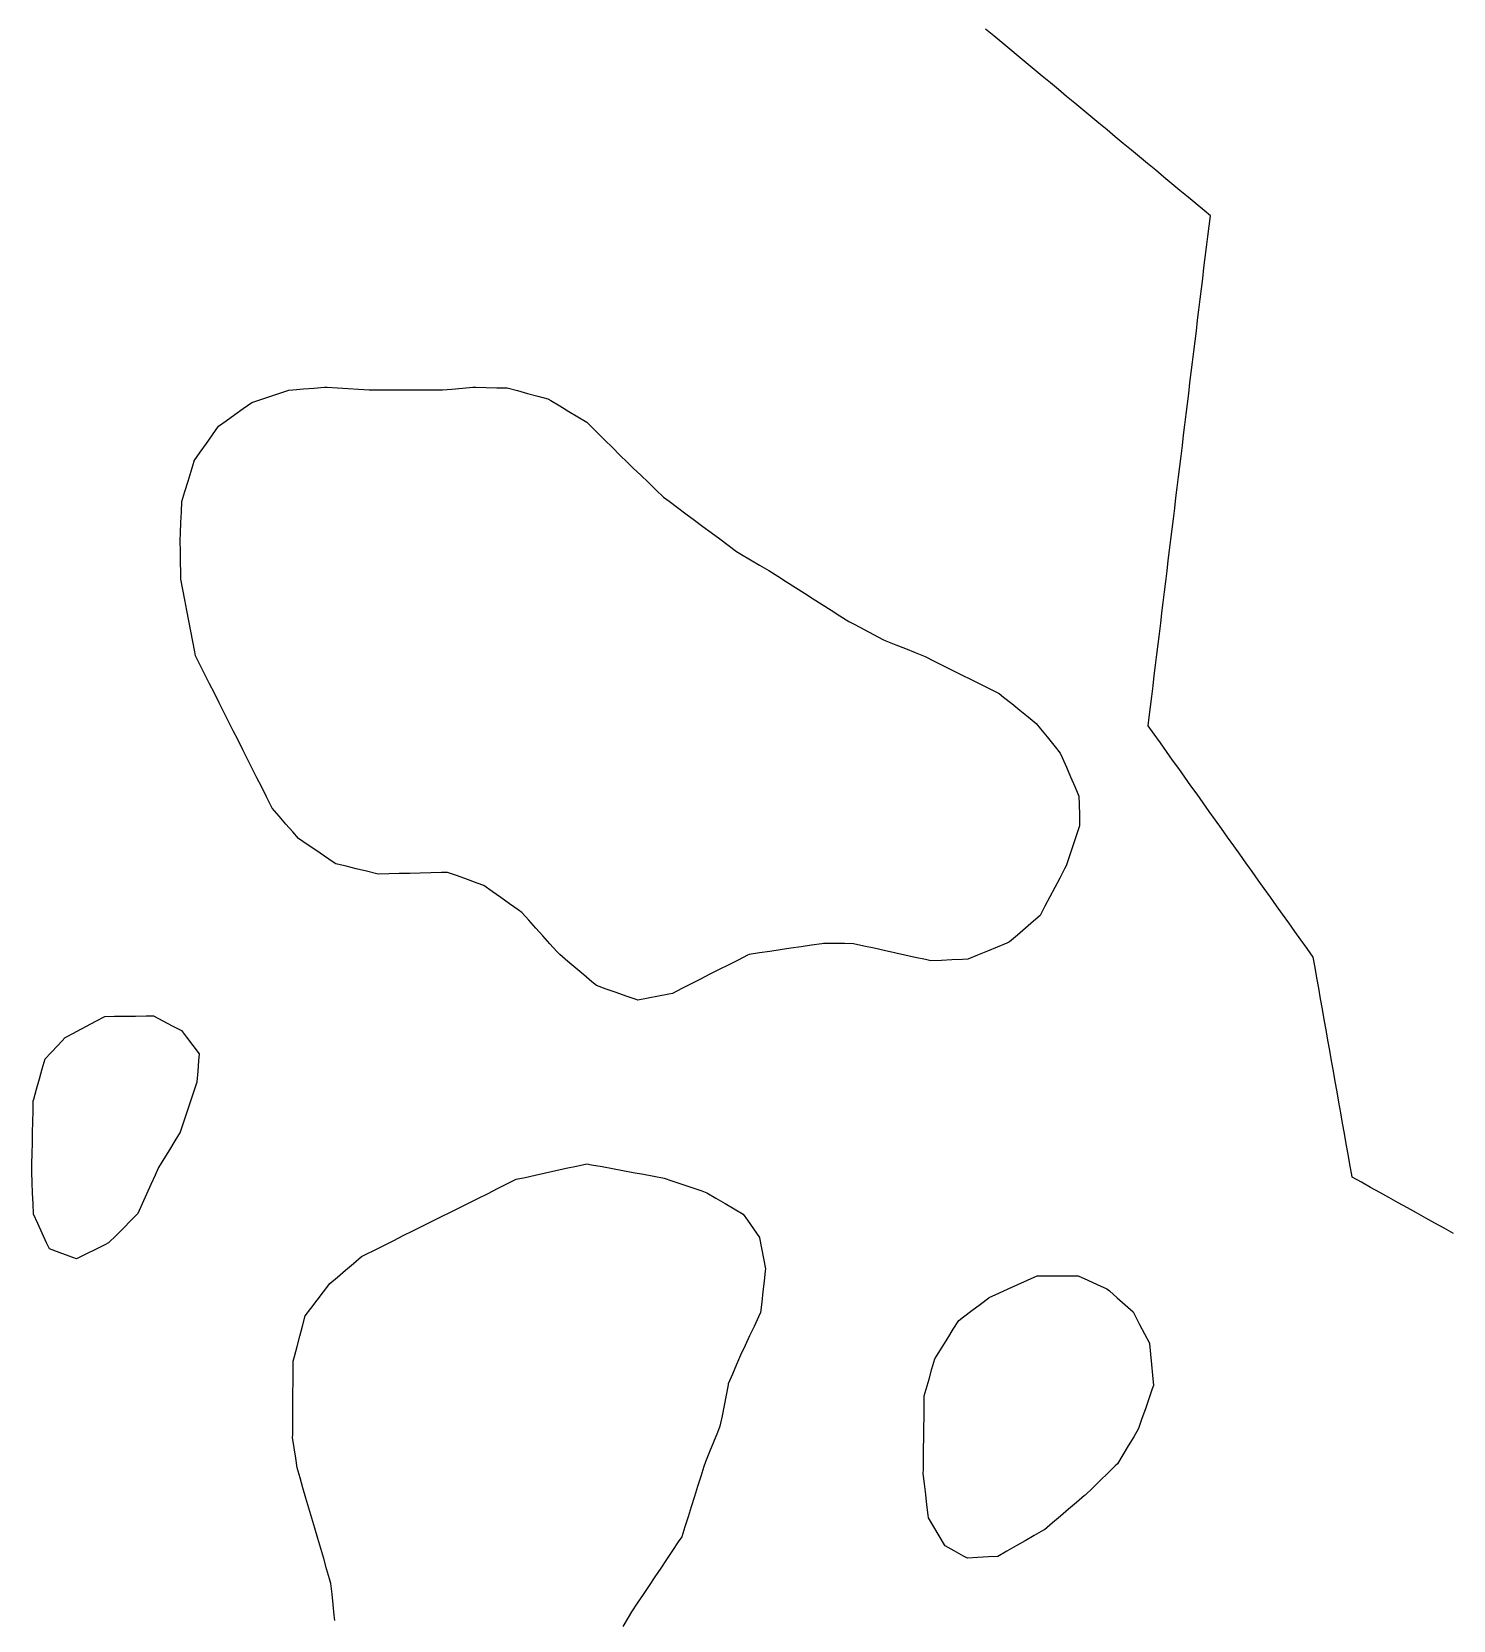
# Model space of a CAD drawing. Header units: millimetres. Extents: x 230 to 3347, y 514 to 5196.
# Drawn here: x 2758.1 to 2893.1, y 2592.1 to 2743 of the extents above; entities that cross this region are included whole.
import ezdxf

# ---------------------------------------------------------------- set-up
doc = ezdxf.new("R2010")
doc.units = ezdxf.units.MM
for name, color, linetype in [('ALL_HOLES', 1, 'Continuous'), ('ALL_ISLANDS', 7, 'Continuous'), ('OUTLINE_ISLAND_01', 7, 'Continuous'), ('OUTLINE_ISLAND_01_HOLE_135', 1, 'Continuous'), ('OUTLINE_ISLAND_01_HOLE_137', 1, 'Continuous'), ('OUTLINE_ISLAND_01_HOLE_138', 1, 'Continuous'), ('OUTLINE_ISLAND_01_HOLE_142', 1, 'Continuous')]:
    doc.layers.add(name, color=color, linetype=linetype)

msp = doc.modelspace()

# ---------------------------------------------------------------- linework, layer by layer
at = {"layer": 'ALL_HOLES'}
for points in [[(2773.4946, 2702.276), (2774.0681, 2703.0952), (2774.6415, 2703.9144), (2775.215, 2704.7337), (2775.7885, 2705.5529), (2776.521, 2706.0746), (2777.3355, 2706.6547), (2778.15, 2707.2349), (2778.9645, 2707.815), (2779.6334, 2708.0346), (2780.5835, 2708.3466), (2781.5336, 2708.6585), (2782.4837, 2708.9705), (2782.8663, 2709.004), (2783.8625, 2709.0913), (2784.8587, 2709.1785), (2785.8549, 2709.2658), (2786.1103, 2709.2496), (2787.1083, 2709.1862), (2788.1063, 2709.1228), (2789.1043, 2709.0595), (2790.1023, 2708.9961), (2791.0809, 2708.9959), (2792.0809, 2708.9957), (2793.0809, 2708.9955), (2794.0809, 2708.9953), (2795.0809, 2708.9952), (2796.0809, 2708.995), (2797.0809, 2708.9948), (2797.9799, 2709.0781), (2798.9756, 2709.1704), (2799.9714, 2709.2627), (2800.2339, 2709.2565), (2801.2337, 2709.233), (2802.2334, 2709.2096), (2803.2331, 2709.1861), (2803.2331, 2709.1861), (2804.1998, 2708.93), (2805.1664, 2708.6739), (2806.1331, 2708.4178), (2807.0997, 2708.1617), (2807.3711, 2707.998), (2808.2274, 2707.4814), (2809.0837, 2706.9649), (2809.9399, 2706.4483), (2810.7962, 2705.9318), (2811.0985, 2705.6315), (2811.808, 2704.9267), (2812.5175, 2704.222), (2813.2269, 2703.5172), (2813.9364, 2702.8125), (2814.6459, 2702.1078), (2815.1971, 2701.5817), (2815.9206, 2700.8914), (2816.6441, 2700.2011), (2817.3676, 2699.5107), (2818.091, 2698.8204), (2818.6144, 2698.4302), (2819.4161, 2697.8325), (2820.2178, 2697.2348), (2821.0195, 2696.6371), (2821.8212, 2696.0394), (2822.6229, 2695.4417), (2823.4246, 2694.844), (2824.2264, 2694.2463), (2825.0281, 2693.6486), (2825.4937, 2693.3748), (2826.3558, 2692.868), (2827.2179, 2692.3612), (2828.0799, 2691.8544), (2828.0973, 2691.8433), (2828.9407, 2691.3061), (2829.7841, 2690.7688), (2830.6275, 2690.2316), (2831.471, 2689.6943), (2832.3144, 2689.157), (2833.1578, 2688.6198), (2834.0012, 2688.0825), (2834.8446, 2687.5452), (2835.688, 2687.008), (2836.2665, 2686.7), (2837.1492, 2686.2301), (2838.0319, 2685.7602), (2838.9146, 2685.2902), (2839.2206, 2685.167), (2840.1482, 2684.7935), (2841.0758, 2684.4199), (2842.0034, 2684.0464), (2842.931, 2683.6728), (2843.7271, 2683.2759), (2844.622, 2682.8296), (2845.5169, 2682.3833), (2846.4118, 2681.9371), (2847.3067, 2681.4908), (2848.2016, 2681.0446), (2849.0965, 2680.5983), (2849.9914, 2680.152), (2850.3927, 2679.827), (2851.1698, 2679.1976), (2851.9469, 2678.5683), (2852.724, 2677.9389), (2853.5011, 2677.3095), (2853.9016, 2676.8149), (2854.531, 2676.0378), (2855.1604, 2675.2607), (2855.7897, 2674.4836), (2855.9691, 2674.0692), (2856.3664, 2673.1515), (2856.7637, 2672.2339), (2857.161, 2671.3162), (2857.5583, 2670.3985), (2857.5767, 2669.6214), (2857.6004, 2668.6217), (2857.6241, 2667.622), (2857.6102, 2667.5799), (2857.2949, 2666.6309), (2856.9796, 2665.6819), (2856.6644, 2664.7329), (2856.3491, 2663.7839), (2856.1989, 2663.5004), (2855.7309, 2662.6167), (2855.2628, 2661.733), (2854.7948, 2660.8493), (2854.3267, 2659.9656), (2853.8587, 2659.0819), (2853.2261, 2658.5299), (2852.4727, 2657.8724), (2851.7193, 2657.2148), (2850.9658, 2656.5573), (2850.706, 2656.4501), (2849.7815, 2656.0689), (2848.857, 2655.6877), (2847.9325, 2655.3065), (2847.008, 2654.9253), (2846.4921, 2654.9013), (2845.4932, 2654.855), (2844.4943, 2654.8087), (2843.4954, 2654.7623), (2842.9704, 2654.8781), (2841.9939, 2655.0936), (2841.0174, 2655.309), (2840.0408, 2655.5244), (2839.0643, 2655.7399), (2838.0878, 2655.9553), (2837.1113, 2656.1707), (2836.1348, 2656.3862), (2835.2946, 2656.394), (2834.2947, 2656.4034), (2833.2947, 2656.4127), (2833.1397, 2656.3898), (2832.1504, 2656.2435), (2831.1612, 2656.0972), (2830.172, 2655.9509), (2829.1827, 2655.8046), (2828.1935, 2655.6583), (2827.2042, 2655.512), (2826.215, 2655.3658), (2826.0608, 2655.2877), (2825.1685, 2654.8362), (2824.2763, 2654.3846), (2823.384, 2653.9331), (2822.4918, 2653.4815), (2821.5996, 2653.03), (2820.7073, 2652.5784), (2819.8151, 2652.1269), (2818.9228, 2651.6753), (2818.5799, 2651.6087), (2817.5982, 2651.4181), (2816.6165, 2651.2275), (2815.6349, 2651.0369), (2815.4795, 2651.0913), (2814.5356, 2651.4214), (2813.5916, 2651.7515), (2812.6477, 2652.0817), (2811.7038, 2652.4118), (2811.277, 2652.7729), (2810.5136, 2653.4188), (2809.7502, 2654.0647), (2808.9868, 2654.7106), (2808.2234, 2655.3566), (2807.9601, 2655.6484), (2807.2902, 2656.3909), (2806.6204, 2657.1334), (2805.9505, 2657.8759), (2805.2807, 2658.6184), (2804.6108, 2659.3609), (2804.2555, 2659.613), (2803.44, 2660.1916), (2802.6244, 2660.7703), (2801.8088, 2661.3489), (2800.9932, 2661.9276), (2800.3845, 2662.1477), (2799.4441, 2662.4877), (2798.5037, 2662.8278), (2797.5633, 2663.1679), (2796.9732, 2663.1523), (2795.9735, 2663.1259), (2794.9739, 2663.0995), (2793.9742, 2663.0731), (2792.9746, 2663.0468), (2791.9749, 2663.0204), (2790.9753, 2662.994), (2790.8315, 2663.0291), (2789.8601, 2663.2667), (2788.8887, 2663.5042), (2787.9173, 2663.7418), (2786.946, 2663.9793), (2786.7029, 2664.1444), (2785.8756, 2664.7063), (2785.0484, 2665.2682), (2784.2212, 2665.83), (2783.394, 2666.3919), (2782.8626, 2667.0032), (2782.2066, 2667.7579), (2781.5506, 2668.5127), (2780.8946, 2669.2674), (2780.7969, 2669.4616), (2780.3473, 2670.3548), (2779.8977, 2671.248), (2779.4481, 2672.1413), (2778.9985, 2673.0345), (2778.5489, 2673.9278), (2778.0994, 2674.821), (2777.6498, 2675.7142), (2777.2002, 2676.6075), (2776.7506, 2677.5007), (2776.301, 2678.3939), (2775.8514, 2679.2872), (2775.4018, 2680.1804), (2774.9523, 2681.0737), (2774.5027, 2681.9669), (2774.0531, 2682.8601), (2773.6035, 2683.7534), (2773.5314, 2684.1309), (2773.3438, 2685.1131), (2773.1561, 2686.0954), (2772.9685, 2687.0776), (2772.7809, 2688.0599), (2772.5933, 2689.0421), (2772.4056, 2690.0243), (2772.218, 2691.0066), (2772.2069, 2691.6487), (2772.1896, 2692.6485), (2772.1723, 2693.6484), (2772.155, 2694.6482), (2772.1881, 2695.4105), (2772.2316, 2696.4095), (2772.275, 2697.4086), (2772.3185, 2698.4076), (2772.6079, 2699.3595), (2772.8988, 2700.3162), (2773.1896, 2701.273), (2773.4805, 2702.2297)], [(2769.6313, 2649.534), (2770.5151, 2649.0661), (2771.3989, 2648.5982), (2772.2827, 2648.1303), (2772.7502, 2647.5198), (2773.3583, 2646.7259), (2773.9663, 2645.932), (2773.9102, 2645.2637), (2773.8266, 2644.2672), (2773.7429, 2643.2707), (2773.7313, 2643.2356), (2773.4179, 2642.286), (2773.1044, 2641.3364), (2772.7909, 2640.3868), (2772.4775, 2639.4372), (2772.164, 2638.4876), (2771.6615, 2637.6717), (2771.1372, 2636.8202), (2770.6128, 2635.9687), (2770.0884, 2635.1172), (2769.774, 2634.4153), (2769.3652, 2633.5026), (2768.9564, 2632.59), (2768.5477, 2631.6774), (2768.1389, 2630.7647), (2767.4679, 2630.0886), (2766.7634, 2629.3789), (2766.059, 2628.6691), (2765.3545, 2627.9594), (2764.9998, 2627.7859), (2764.1015, 2627.3465), (2763.2031, 2626.9072), (2762.3048, 2626.4679), (2761.6078, 2626.7214), (2760.6681, 2627.0633), (2759.7283, 2627.4051), (2759.4639, 2627.9825), (2759.0475, 2628.8917), (2758.6311, 2629.8009), (2758.2147, 2630.7101), (2758.1741, 2631.6968), (2758.133, 2632.6959), (2758.0918, 2633.6951), (2758.0507, 2634.6942), (2758.0668, 2635.4675), (2758.0877, 2636.4672), (2758.1085, 2637.467), (2758.1294, 2638.4668), (2758.1502, 2639.4666), (2758.1711, 2640.4664), (2758.1919, 2641.4662), (2758.2342, 2641.6152), (2758.5073, 2642.5771), (2758.7804, 2643.5391), (2759.0534, 2644.5011), (2759.3265, 2645.4631), (2759.8644, 2646.0342), (2760.55, 2646.7621), (2761.2356, 2647.4901), (2761.4734, 2647.616), (2762.3572, 2648.0839), (2763.241, 2648.5518), (2764.1248, 2649.0197), (2765.0085, 2649.4876), (2765.9094, 2649.4967), (2766.9093, 2649.5067), (2767.9093, 2649.5167), (2768.9092, 2649.5268)], [(2857.4789, 2624.8425), (2858.3908, 2624.4321), (2859.3027, 2624.0217), (2860.2146, 2623.6113), (2860.4516, 2623.4016), (2861.2006, 2622.739), (2861.9495, 2622.0764), (2862.6985, 2621.4138), (2862.8592, 2621.1094), (2863.3261, 2620.2251), (2863.793, 2619.3408), (2864.2599, 2618.4565), (2864.2649, 2618.4027), (2864.3585, 2617.4071), (2864.4521, 2616.4115), (2864.5456, 2615.4159), (2864.6392, 2614.4203), (2864.5302, 2614.105), (2864.2033, 2613.16), (2863.8765, 2612.2149), (2863.5496, 2611.2698), (2863.2227, 2610.3247), (2862.7589, 2609.5548), (2862.2429, 2608.6982), (2861.7269, 2607.8416), (2861.2109, 2606.985), (2861.0124, 2606.7913), (2860.2968, 2606.0928), (2859.5812, 2605.3943), (2858.8655, 2604.6959), (2858.1499, 2603.9974), (2858.1022, 2603.957), (2857.3396, 2603.3101), (2856.577, 2602.6632), (2855.8144, 2602.0164), (2855.0518, 2601.3695), (2854.2892, 2600.7226), (2854.1881, 2600.665), (2853.3194, 2600.1696), (2852.4507, 2599.6743), (2851.582, 2599.179), (2850.7133, 2598.6837), (2849.8446, 2598.1883), (2848.9527, 2598.1313), (2847.9547, 2598.0674), (2846.9568, 2598.0036), (2846.5779, 2598.2172), (2845.7068, 2598.7083), (2844.8357, 2599.1994), (2844.7906, 2599.2751), (2844.2783, 2600.134), (2843.7661, 2600.9928), (2843.2539, 2601.8517), (2843.2263, 2602.0921), (2843.1123, 2603.0856), (2842.9984, 2604.079), (2842.8844, 2605.0725), (2842.7704, 2606.066), (2842.7749, 2606.4258), (2842.7872, 2607.4258), (2842.7996, 2608.4257), (2842.812, 2609.4256), (2842.8244, 2610.4255), (2842.8367, 2611.4255), (2842.8491, 2612.4254), (2842.8615, 2613.4253), (2843.0425, 2614.0689), (2843.3133, 2615.0315), (2843.5841, 2615.9942), (2843.8549, 2616.9568), (2844.0209, 2617.22), (2844.5545, 2618.0657), (2845.0881, 2618.9114), (2845.6217, 2619.7572), (2846.1553, 2620.6029), (2846.5975, 2620.9383), (2847.3943, 2621.5425), (2848.1911, 2622.1468), (2848.9879, 2622.751), (2849.025, 2622.7678), (2849.9363, 2623.1797), (2850.8475, 2623.5915), (2851.7588, 2624.0034), (2852.67, 2624.4152), (2853.5813, 2624.8271), (2854.5438, 2624.8309), (2855.5438, 2624.8349), (2856.5438, 2624.8388)]]:
    msp.add_lwpolyline(points, close=True, dxfattribs=at)
msp.add_lwpolyline([(2786.8566, 2592.1077), (2786.8025, 2592.6142), (2786.6964, 2593.6085), (2786.5902, 2594.6029), (2786.484, 2595.5972), (2786.3509, 2596.0524), (2786.0702, 2597.0122), (2785.7896, 2597.9721), (2785.5089, 2598.9319), (2785.2282, 2599.8917), (2784.9476, 2600.8515), (2784.6669, 2601.8113), (2784.3862, 2602.7711), (2784.1055, 2603.7309), (2783.8249, 2604.6907), (2783.5442, 2605.6505), (2783.2635, 2606.6103), (2783.1323, 2607.5052), (2782.9872, 2608.4946), (2782.8421, 2609.484), (2782.844, 2609.7309), (2782.8515, 2610.7309), (2782.859, 2611.7308), (2782.8665, 2612.7308), (2782.874, 2613.7308), (2782.8815, 2614.7307), (2782.889, 2615.7307), (2782.8965, 2616.7307), (2783.0119, 2617.1623), (2783.27, 2618.1284), (2783.5281, 2619.0945), (2783.7862, 2620.0606), (2784.0444, 2621.0267), (2784.5733, 2621.7242), (2785.1775, 2622.521), (2785.7817, 2623.3179), (2786.3859, 2624.1147), (2787.0924, 2624.7194), (2787.8521, 2625.3696), (2788.6119, 2626.0198), (2789.3716, 2626.67), (2789.7765, 2626.872), (2790.6714, 2627.3182), (2791.5663, 2627.7645), (2792.4612, 2628.2107), (2793.3561, 2628.657), (2794.251, 2629.1032), (2795.1459, 2629.5495), (2796.0408, 2629.9958), (2796.9357, 2630.442), (2797.8307, 2630.8883), (2798.7256, 2631.3345), (2799.6205, 2631.7808), (2800.5154, 2632.2271), (2801.4103, 2632.6733), (2802.3052, 2633.1196), (2803.2001, 2633.5658), (2804.095, 2634.0121), (2804.9213, 2634.1937), (2805.898, 2634.4083), (2806.8747, 2634.6229), (2807.8514, 2634.8376), (2808.8281, 2635.0522), (2809.8048, 2635.2668), (2810.7814, 2635.4814), (2811.2552, 2635.3937), (2812.2385, 2635.2115), (2813.2218, 2635.0294), (2814.205, 2634.8472), (2815.1883, 2634.6651), (2816.1716, 2634.4829), (2817.1548, 2634.3008), (2818.1381, 2634.1186), (2818.8884, 2633.8638), (2819.8353, 2633.5422), (2820.7821, 2633.2206), (2821.729, 2632.899), (2822.2055, 2632.7371), (2823.0664, 2632.2284), (2823.9274, 2631.7197), (2824.7883, 2631.211), (2825.6493, 2630.7023), (2826.0546, 2630.1221), (2826.6274, 2629.3024), (2827.2002, 2628.4827), (2827.2081, 2628.4406), (2827.3929, 2627.4579), (2827.5777, 2626.4751), (2827.7625, 2625.4923), (2827.744, 2625.3253), (2827.6341, 2624.3314), (2827.5241, 2623.3375), (2827.4141, 2622.3435), (2827.3041, 2621.3496), (2827.1095, 2620.9347), (2826.6848, 2620.0294), (2826.26, 2619.124), (2825.8353, 2618.2187), (2825.4106, 2617.3134), (2825.0292, 2616.4243), (2824.6351, 2615.5052), (2824.2409, 2614.5862), (2824.2221, 2614.4906), (2824.0285, 2613.5095), (2823.835, 2612.5284), (2823.6414, 2611.5473), (2823.4478, 2610.5662), (2823.1996, 2609.9585), (2822.8215, 2609.0328), (2822.4434, 2608.107), (2822.0653, 2607.1813), (2821.92, 2606.7214), (2821.6189, 2605.7678), (2821.3177, 2604.8142), (2821.0166, 2603.8606), (2820.7155, 2602.9071), (2820.4143, 2601.9535), (2820.1132, 2600.9999), (2819.812, 2600.0463), (2819.4882, 2599.5633), (2818.9314, 2598.7327), (2818.3745, 2597.9021), (2817.8176, 2597.0715), (2817.2608, 2596.2409), (2816.7039, 2595.4103), (2816.1471, 2594.5797), (2815.5902, 2593.7491), (2815.0333, 2592.9185), (2814.7286, 2592.393), (2814.227, 2591.5279)], dxfattribs=at)
at = {"layer": 'ALL_ISLANDS'}
msp.add_lwpolyline([(2893.1404, 2628.8733), (2892.2659, 2629.3583), (2891.3914, 2629.8433), (2890.5168, 2630.3283), (2889.6423, 2630.8133), (2888.7678, 2631.2983), (2887.8933, 2631.7833), (2887.0188, 2632.2683), (2886.1443, 2632.7533), (2885.2697, 2633.2383), (2884.3952, 2633.7233), (2883.5207, 2634.2083), (2883.4817, 2634.4289), (2883.3075, 2635.4136), (2883.1333, 2636.3983), (2882.9591, 2637.383), (2882.7849, 2638.3677), (2882.6107, 2639.3524), (2882.4365, 2640.3371), (2882.2623, 2641.3219), (2882.0881, 2642.3066), (2881.9138, 2643.2913), (2881.7396, 2644.276), (2881.5654, 2645.2607), (2881.3912, 2646.2454), (2881.217, 2647.2301), (2881.0428, 2648.2148), (2880.8686, 2649.1995), (2880.6944, 2650.1842), (2880.5202, 2651.1689), (2880.346, 2652.1537), (2880.1718, 2653.1384), (2879.9976, 2654.1231), (2879.8234, 2655.1078), (2879.8187, 2655.1143), (2879.238, 2655.9284), (2878.6573, 2656.7425), (2878.0765, 2657.5566), (2877.4958, 2658.3707), (2876.9151, 2659.1848), (2876.3344, 2659.9989), (2875.7536, 2660.813), (2875.1729, 2661.6271), (2874.5922, 2662.4412), (2874.0115, 2663.2553), (2873.4307, 2664.0694), (2872.85, 2664.8835), (2872.2693, 2665.6976), (2871.6885, 2666.5117), (2871.1078, 2667.3258), (2870.5271, 2668.1399), (2869.9464, 2668.954), (2869.3656, 2669.7681), (2868.7849, 2670.5822), (2868.2042, 2671.3963), (2867.6235, 2672.2104), (2867.0427, 2673.0245), (2866.462, 2673.8386), (2865.8813, 2674.6527), (2865.3005, 2675.4668), (2864.7198, 2676.2809), (2864.1391, 2677.095), (2864.2373, 2677.9004), (2864.3583, 2678.893), (2864.4793, 2679.8857), (2864.6004, 2680.8783), (2864.7214, 2681.871), (2864.8424, 2682.8636), (2864.9634, 2683.8562), (2865.0845, 2684.8489), (2865.2055, 2685.8415), (2865.3265, 2686.8342), (2865.4475, 2687.8268), (2865.5686, 2688.8195), (2865.6896, 2689.8121), (2865.8106, 2690.8048), (2865.9316, 2691.7974), (2866.0527, 2692.7901), (2866.1737, 2693.7827), (2866.2947, 2694.7754), (2866.4158, 2695.768), (2866.5368, 2696.7607), (2866.6578, 2697.7533), (2866.7788, 2698.746), (2866.8999, 2699.7386), (2867.0209, 2700.7313), (2867.1419, 2701.7239), (2867.2629, 2702.7166), (2867.384, 2703.7092), (2867.505, 2704.7019), (2867.626, 2705.6945), (2867.747, 2706.6872), (2867.8681, 2707.6798), (2867.9891, 2708.6725), (2868.1101, 2709.6651), (2868.2311, 2710.6578), (2868.3522, 2711.6504), (2868.4732, 2712.6431), (2868.5942, 2713.6357), (2868.7152, 2714.6284), (2868.8363, 2715.621), (2868.9573, 2716.6137), (2869.0783, 2717.6063), (2869.1994, 2718.599), (2869.3204, 2719.5916), (2869.4414, 2720.5843), (2869.5624, 2721.5769), (2869.6835, 2722.5696), (2869.8045, 2723.5622), (2869.9255, 2724.5549), (2870.0465, 2725.5475), (2869.4664, 2726.0292), (2868.697, 2726.668), (2867.9276, 2727.3068), (2867.1582, 2727.9456), (2866.3888, 2728.5844), (2865.6195, 2729.2232), (2864.8501, 2729.862), (2864.0807, 2730.5008), (2863.3113, 2731.1396), (2862.542, 2731.7784), (2861.7726, 2732.4172), (2861.0032, 2733.056), (2860.2338, 2733.6948), (2859.4644, 2734.3335), (2858.6951, 2734.9723), (2857.9257, 2735.6111), (2857.1563, 2736.2499), (2856.3869, 2736.8887), (2855.6175, 2737.5275), (2854.8482, 2738.1663), (2854.0788, 2738.8051), (2853.3094, 2739.4439), (2852.54, 2740.0827), (2851.7707, 2740.7215), (2851.0013, 2741.3603), (2850.2319, 2741.9991), (2849.4625, 2742.6379), (2848.6931, 2743.2767)], dxfattribs=at)
at = {"layer": 'OUTLINE_ISLAND_01'}
msp.add_lwpolyline([(2893.1404, 2628.8733), (2892.2659, 2629.3583), (2891.3914, 2629.8433), (2890.5168, 2630.3283), (2889.6423, 2630.8133), (2888.7678, 2631.2983), (2887.8933, 2631.7833), (2887.0188, 2632.2683), (2886.1443, 2632.7533), (2885.2697, 2633.2383), (2884.3952, 2633.7233), (2883.5207, 2634.2083), (2883.4817, 2634.4289), (2883.3075, 2635.4136), (2883.1333, 2636.3983), (2882.9591, 2637.383), (2882.7849, 2638.3677), (2882.6107, 2639.3524), (2882.4365, 2640.3371), (2882.2623, 2641.3219), (2882.0881, 2642.3066), (2881.9138, 2643.2913), (2881.7396, 2644.276), (2881.5654, 2645.2607), (2881.3912, 2646.2454), (2881.217, 2647.2301), (2881.0428, 2648.2148), (2880.8686, 2649.1995), (2880.6944, 2650.1842), (2880.5202, 2651.1689), (2880.346, 2652.1537), (2880.1718, 2653.1384), (2879.9976, 2654.1231), (2879.8234, 2655.1078), (2879.8187, 2655.1143), (2879.238, 2655.9284), (2878.6573, 2656.7425), (2878.0765, 2657.5566), (2877.4958, 2658.3707), (2876.9151, 2659.1848), (2876.3344, 2659.9989), (2875.7536, 2660.813), (2875.1729, 2661.6271), (2874.5922, 2662.4412), (2874.0115, 2663.2553), (2873.4307, 2664.0694), (2872.85, 2664.8835), (2872.2693, 2665.6976), (2871.6885, 2666.5117), (2871.1078, 2667.3258), (2870.5271, 2668.1399), (2869.9464, 2668.954), (2869.3656, 2669.7681), (2868.7849, 2670.5822), (2868.2042, 2671.3963), (2867.6235, 2672.2104), (2867.0427, 2673.0245), (2866.462, 2673.8386), (2865.8813, 2674.6527), (2865.3005, 2675.4668), (2864.7198, 2676.2809), (2864.1391, 2677.095), (2864.2373, 2677.9004), (2864.3583, 2678.893), (2864.4793, 2679.8857), (2864.6004, 2680.8783), (2864.7214, 2681.871), (2864.8424, 2682.8636), (2864.9634, 2683.8562), (2865.0845, 2684.8489), (2865.2055, 2685.8415), (2865.3265, 2686.8342), (2865.4475, 2687.8268), (2865.5686, 2688.8195), (2865.6896, 2689.8121), (2865.8106, 2690.8048), (2865.9316, 2691.7974), (2866.0527, 2692.7901), (2866.1737, 2693.7827), (2866.2947, 2694.7754), (2866.4158, 2695.768), (2866.5368, 2696.7607), (2866.6578, 2697.7533), (2866.7788, 2698.746), (2866.8999, 2699.7386), (2867.0209, 2700.7313), (2867.1419, 2701.7239), (2867.2629, 2702.7166), (2867.384, 2703.7092), (2867.505, 2704.7019), (2867.626, 2705.6945), (2867.747, 2706.6872), (2867.8681, 2707.6798), (2867.9891, 2708.6725), (2868.1101, 2709.6651), (2868.2311, 2710.6578), (2868.3522, 2711.6504), (2868.4732, 2712.6431), (2868.5942, 2713.6357), (2868.7152, 2714.6284), (2868.8363, 2715.621), (2868.9573, 2716.6137), (2869.0783, 2717.6063), (2869.1994, 2718.599), (2869.3204, 2719.5916), (2869.4414, 2720.5843), (2869.5624, 2721.5769), (2869.6835, 2722.5696), (2869.8045, 2723.5622), (2869.9255, 2724.5549), (2870.0465, 2725.5475), (2869.4664, 2726.0292), (2868.697, 2726.668), (2867.9276, 2727.3068), (2867.1582, 2727.9456), (2866.3888, 2728.5844), (2865.6195, 2729.2232), (2864.8501, 2729.862), (2864.0807, 2730.5008), (2863.3113, 2731.1396), (2862.542, 2731.7784), (2861.7726, 2732.4172), (2861.0032, 2733.056), (2860.2338, 2733.6948), (2859.4644, 2734.3335), (2858.6951, 2734.9723), (2857.9257, 2735.6111), (2857.1563, 2736.2499), (2856.3869, 2736.8887), (2855.6175, 2737.5275), (2854.8482, 2738.1663), (2854.0788, 2738.8051), (2853.3094, 2739.4439), (2852.54, 2740.0827), (2851.7707, 2740.7215), (2851.0013, 2741.3603), (2850.2319, 2741.9991), (2849.4625, 2742.6379), (2848.6931, 2743.2767)], dxfattribs=at)
at = {"layer": 'OUTLINE_ISLAND_01_HOLE_135'}
msp.add_lwpolyline([(2857.4789, 2624.8425), (2858.3908, 2624.4321), (2859.3027, 2624.0217), (2860.2146, 2623.6113), (2860.4516, 2623.4016), (2861.2006, 2622.739), (2861.9495, 2622.0764), (2862.6985, 2621.4138), (2862.8592, 2621.1094), (2863.3261, 2620.2251), (2863.793, 2619.3408), (2864.2599, 2618.4565), (2864.2649, 2618.4027), (2864.3585, 2617.4071), (2864.4521, 2616.4115), (2864.5456, 2615.4159), (2864.6392, 2614.4203), (2864.5302, 2614.105), (2864.2033, 2613.16), (2863.8765, 2612.2149), (2863.5496, 2611.2698), (2863.2227, 2610.3247), (2862.7589, 2609.5548), (2862.2429, 2608.6982), (2861.7269, 2607.8416), (2861.2109, 2606.985), (2861.0124, 2606.7913), (2860.2968, 2606.0928), (2859.5812, 2605.3943), (2858.8655, 2604.6959), (2858.1499, 2603.9974), (2858.1022, 2603.957), (2857.3396, 2603.3101), (2856.577, 2602.6632), (2855.8144, 2602.0164), (2855.0518, 2601.3695), (2854.2892, 2600.7226), (2854.1881, 2600.665), (2853.3194, 2600.1696), (2852.4507, 2599.6743), (2851.582, 2599.179), (2850.7133, 2598.6837), (2849.8446, 2598.1883), (2848.9527, 2598.1313), (2847.9547, 2598.0674), (2846.9568, 2598.0036), (2846.5779, 2598.2172), (2845.7068, 2598.7083), (2844.8357, 2599.1994), (2844.7906, 2599.2751), (2844.2783, 2600.134), (2843.7661, 2600.9928), (2843.2539, 2601.8517), (2843.2263, 2602.0921), (2843.1123, 2603.0856), (2842.9984, 2604.079), (2842.8844, 2605.0725), (2842.7704, 2606.066), (2842.7749, 2606.4258), (2842.7872, 2607.4258), (2842.7996, 2608.4257), (2842.812, 2609.4256), (2842.8244, 2610.4255), (2842.8367, 2611.4255), (2842.8491, 2612.4254), (2842.8615, 2613.4253), (2843.0425, 2614.0689), (2843.3133, 2615.0315), (2843.5841, 2615.9942), (2843.8549, 2616.9568), (2844.0209, 2617.22), (2844.5545, 2618.0657), (2845.0881, 2618.9114), (2845.6217, 2619.7572), (2846.1553, 2620.6029), (2846.5975, 2620.9383), (2847.3943, 2621.5425), (2848.1911, 2622.1468), (2848.9879, 2622.751), (2849.025, 2622.7678), (2849.9363, 2623.1797), (2850.8475, 2623.5915), (2851.7588, 2624.0034), (2852.67, 2624.4152), (2853.5813, 2624.8271), (2854.5438, 2624.8309), (2855.5438, 2624.8349), (2856.5438, 2624.8388)], close=True, dxfattribs=at)
at = {"layer": 'OUTLINE_ISLAND_01_HOLE_137'}
msp.add_lwpolyline([(2786.8566, 2592.1077), (2786.8025, 2592.6142), (2786.6964, 2593.6085), (2786.5902, 2594.6029), (2786.484, 2595.5972), (2786.3509, 2596.0524), (2786.0702, 2597.0122), (2785.7896, 2597.9721), (2785.5089, 2598.9319), (2785.2282, 2599.8917), (2784.9476, 2600.8515), (2784.6669, 2601.8113), (2784.3862, 2602.7711), (2784.1055, 2603.7309), (2783.8249, 2604.6907), (2783.5442, 2605.6505), (2783.2635, 2606.6103), (2783.1323, 2607.5052), (2782.9872, 2608.4946), (2782.8421, 2609.484), (2782.844, 2609.7309), (2782.8515, 2610.7309), (2782.859, 2611.7308), (2782.8665, 2612.7308), (2782.874, 2613.7308), (2782.8815, 2614.7307), (2782.889, 2615.7307), (2782.8965, 2616.7307), (2783.0119, 2617.1623), (2783.27, 2618.1284), (2783.5281, 2619.0945), (2783.7862, 2620.0606), (2784.0444, 2621.0267), (2784.5733, 2621.7242), (2785.1775, 2622.521), (2785.7817, 2623.3179), (2786.3859, 2624.1147), (2787.0924, 2624.7194), (2787.8521, 2625.3696), (2788.6119, 2626.0198), (2789.3716, 2626.67), (2789.7765, 2626.872), (2790.6714, 2627.3182), (2791.5663, 2627.7645), (2792.4612, 2628.2107), (2793.3561, 2628.657), (2794.251, 2629.1032), (2795.1459, 2629.5495), (2796.0408, 2629.9958), (2796.9357, 2630.442), (2797.8307, 2630.8883), (2798.7256, 2631.3345), (2799.6205, 2631.7808), (2800.5154, 2632.2271), (2801.4103, 2632.6733), (2802.3052, 2633.1196), (2803.2001, 2633.5658), (2804.095, 2634.0121), (2804.9213, 2634.1937), (2805.898, 2634.4083), (2806.8747, 2634.6229), (2807.8514, 2634.8376), (2808.8281, 2635.0522), (2809.8048, 2635.2668), (2810.7814, 2635.4814), (2811.2552, 2635.3937), (2812.2385, 2635.2115), (2813.2218, 2635.0294), (2814.205, 2634.8472), (2815.1883, 2634.6651), (2816.1716, 2634.4829), (2817.1548, 2634.3008), (2818.1381, 2634.1186), (2818.8884, 2633.8638), (2819.8353, 2633.5422), (2820.7821, 2633.2206), (2821.729, 2632.899), (2822.2055, 2632.7371), (2823.0664, 2632.2284), (2823.9274, 2631.7197), (2824.7883, 2631.211), (2825.6493, 2630.7023), (2826.0546, 2630.1221), (2826.6274, 2629.3024), (2827.2002, 2628.4827), (2827.2081, 2628.4406), (2827.3929, 2627.4579), (2827.5777, 2626.4751), (2827.7625, 2625.4923), (2827.744, 2625.3253), (2827.6341, 2624.3314), (2827.5241, 2623.3375), (2827.4141, 2622.3435), (2827.3041, 2621.3496), (2827.1095, 2620.9347), (2826.6848, 2620.0294), (2826.26, 2619.124), (2825.8353, 2618.2187), (2825.4106, 2617.3134), (2825.0292, 2616.4243), (2824.6351, 2615.5052), (2824.2409, 2614.5862), (2824.2221, 2614.4906), (2824.0285, 2613.5095), (2823.835, 2612.5284), (2823.6414, 2611.5473), (2823.4478, 2610.5662), (2823.1996, 2609.9585), (2822.8215, 2609.0328), (2822.4434, 2608.107), (2822.0653, 2607.1813), (2821.92, 2606.7214), (2821.6189, 2605.7678), (2821.3177, 2604.8142), (2821.0166, 2603.8606), (2820.7155, 2602.9071), (2820.4143, 2601.9535), (2820.1132, 2600.9999), (2819.812, 2600.0463), (2819.4882, 2599.5633), (2818.9314, 2598.7327), (2818.3745, 2597.9021), (2817.8176, 2597.0715), (2817.2608, 2596.2409), (2816.7039, 2595.4103), (2816.1471, 2594.5797), (2815.5902, 2593.7491), (2815.0333, 2592.9185), (2814.7286, 2592.393), (2814.227, 2591.5279)], dxfattribs=at)
at = {"layer": 'OUTLINE_ISLAND_01_HOLE_138'}
msp.add_lwpolyline([(2769.6313, 2649.534), (2770.5151, 2649.0661), (2771.3989, 2648.5982), (2772.2827, 2648.1303), (2772.7502, 2647.5198), (2773.3583, 2646.7259), (2773.9663, 2645.932), (2773.9102, 2645.2637), (2773.8266, 2644.2672), (2773.7429, 2643.2707), (2773.7313, 2643.2356), (2773.4179, 2642.286), (2773.1044, 2641.3364), (2772.7909, 2640.3868), (2772.4775, 2639.4372), (2772.164, 2638.4876), (2771.6615, 2637.6717), (2771.1372, 2636.8202), (2770.6128, 2635.9687), (2770.0884, 2635.1172), (2769.774, 2634.4153), (2769.3652, 2633.5026), (2768.9564, 2632.59), (2768.5477, 2631.6774), (2768.1389, 2630.7647), (2767.4679, 2630.0886), (2766.7634, 2629.3789), (2766.059, 2628.6691), (2765.3545, 2627.9594), (2764.9998, 2627.7859), (2764.1015, 2627.3465), (2763.2031, 2626.9072), (2762.3048, 2626.4679), (2761.6078, 2626.7214), (2760.6681, 2627.0633), (2759.7283, 2627.4051), (2759.4639, 2627.9825), (2759.0475, 2628.8917), (2758.6311, 2629.8009), (2758.2147, 2630.7101), (2758.1741, 2631.6968), (2758.133, 2632.6959), (2758.0918, 2633.6951), (2758.0507, 2634.6942), (2758.0668, 2635.4675), (2758.0877, 2636.4672), (2758.1085, 2637.467), (2758.1294, 2638.4668), (2758.1502, 2639.4666), (2758.1711, 2640.4664), (2758.1919, 2641.4662), (2758.2342, 2641.6152), (2758.5073, 2642.5771), (2758.7804, 2643.5391), (2759.0534, 2644.5011), (2759.3265, 2645.4631), (2759.8644, 2646.0342), (2760.55, 2646.7621), (2761.2356, 2647.4901), (2761.4734, 2647.616), (2762.3572, 2648.0839), (2763.241, 2648.5518), (2764.1248, 2649.0197), (2765.0085, 2649.4876), (2765.9094, 2649.4967), (2766.9093, 2649.5067), (2767.9093, 2649.5167), (2768.9092, 2649.5268)], close=True, dxfattribs=at)
at = {"layer": 'OUTLINE_ISLAND_01_HOLE_142'}
msp.add_lwpolyline([(2773.4946, 2702.276), (2774.0681, 2703.0952), (2774.6415, 2703.9144), (2775.215, 2704.7337), (2775.7885, 2705.5529), (2776.521, 2706.0746), (2777.3355, 2706.6547), (2778.15, 2707.2349), (2778.9645, 2707.815), (2779.6334, 2708.0346), (2780.5835, 2708.3466), (2781.5336, 2708.6585), (2782.4837, 2708.9705), (2782.8663, 2709.004), (2783.8625, 2709.0913), (2784.8587, 2709.1785), (2785.8549, 2709.2658), (2786.1103, 2709.2496), (2787.1083, 2709.1862), (2788.1063, 2709.1228), (2789.1043, 2709.0595), (2790.1023, 2708.9961), (2791.0809, 2708.9959), (2792.0809, 2708.9957), (2793.0809, 2708.9955), (2794.0809, 2708.9953), (2795.0809, 2708.9952), (2796.0809, 2708.995), (2797.0809, 2708.9948), (2797.9799, 2709.0781), (2798.9756, 2709.1704), (2799.9714, 2709.2627), (2800.2339, 2709.2565), (2801.2337, 2709.233), (2802.2334, 2709.2096), (2803.2331, 2709.1861), (2803.2331, 2709.1861), (2804.1998, 2708.93), (2805.1664, 2708.6739), (2806.1331, 2708.4178), (2807.0997, 2708.1617), (2807.3711, 2707.998), (2808.2274, 2707.4814), (2809.0837, 2706.9649), (2809.9399, 2706.4483), (2810.7962, 2705.9318), (2811.0985, 2705.6315), (2811.808, 2704.9267), (2812.5175, 2704.222), (2813.2269, 2703.5172), (2813.9364, 2702.8125), (2814.6459, 2702.1078), (2815.1971, 2701.5817), (2815.9206, 2700.8914), (2816.6441, 2700.2011), (2817.3676, 2699.5107), (2818.091, 2698.8204), (2818.6144, 2698.4302), (2819.4161, 2697.8325), (2820.2178, 2697.2348), (2821.0195, 2696.6371), (2821.8212, 2696.0394), (2822.6229, 2695.4417), (2823.4246, 2694.844), (2824.2264, 2694.2463), (2825.0281, 2693.6486), (2825.4937, 2693.3748), (2826.3558, 2692.868), (2827.2179, 2692.3612), (2828.0799, 2691.8544), (2828.0973, 2691.8433), (2828.9407, 2691.3061), (2829.7841, 2690.7688), (2830.6275, 2690.2316), (2831.471, 2689.6943), (2832.3144, 2689.157), (2833.1578, 2688.6198), (2834.0012, 2688.0825), (2834.8446, 2687.5452), (2835.688, 2687.008), (2836.2665, 2686.7), (2837.1492, 2686.2301), (2838.0319, 2685.7602), (2838.9146, 2685.2902), (2839.2206, 2685.167), (2840.1482, 2684.7935), (2841.0758, 2684.4199), (2842.0034, 2684.0464), (2842.931, 2683.6728), (2843.7271, 2683.2759), (2844.622, 2682.8296), (2845.5169, 2682.3833), (2846.4118, 2681.9371), (2847.3067, 2681.4908), (2848.2016, 2681.0446), (2849.0965, 2680.5983), (2849.9914, 2680.152), (2850.3927, 2679.827), (2851.1698, 2679.1976), (2851.9469, 2678.5683), (2852.724, 2677.9389), (2853.5011, 2677.3095), (2853.9016, 2676.8149), (2854.531, 2676.0378), (2855.1604, 2675.2607), (2855.7897, 2674.4836), (2855.9691, 2674.0692), (2856.3664, 2673.1515), (2856.7637, 2672.2339), (2857.161, 2671.3162), (2857.5583, 2670.3985), (2857.5767, 2669.6214), (2857.6004, 2668.6217), (2857.6241, 2667.622), (2857.6102, 2667.5799), (2857.2949, 2666.6309), (2856.9796, 2665.6819), (2856.6644, 2664.7329), (2856.3491, 2663.7839), (2856.1989, 2663.5004), (2855.7309, 2662.6167), (2855.2628, 2661.733), (2854.7948, 2660.8493), (2854.3267, 2659.9656), (2853.8587, 2659.0819), (2853.2261, 2658.5299), (2852.4727, 2657.8724), (2851.7193, 2657.2148), (2850.9658, 2656.5573), (2850.706, 2656.4501), (2849.7815, 2656.0689), (2848.857, 2655.6877), (2847.9325, 2655.3065), (2847.008, 2654.9253), (2846.4921, 2654.9013), (2845.4932, 2654.855), (2844.4943, 2654.8087), (2843.4954, 2654.7623), (2842.9704, 2654.8781), (2841.9939, 2655.0936), (2841.0174, 2655.309), (2840.0408, 2655.5244), (2839.0643, 2655.7399), (2838.0878, 2655.9553), (2837.1113, 2656.1707), (2836.1348, 2656.3862), (2835.2946, 2656.394), (2834.2947, 2656.4034), (2833.2947, 2656.4127), (2833.1397, 2656.3898), (2832.1504, 2656.2435), (2831.1612, 2656.0972), (2830.172, 2655.9509), (2829.1827, 2655.8046), (2828.1935, 2655.6583), (2827.2042, 2655.512), (2826.215, 2655.3658), (2826.0608, 2655.2877), (2825.1685, 2654.8362), (2824.2763, 2654.3846), (2823.384, 2653.9331), (2822.4918, 2653.4815), (2821.5996, 2653.03), (2820.7073, 2652.5784), (2819.8151, 2652.1269), (2818.9228, 2651.6753), (2818.5799, 2651.6087), (2817.5982, 2651.4181), (2816.6165, 2651.2275), (2815.6349, 2651.0369), (2815.4795, 2651.0913), (2814.5356, 2651.4214), (2813.5916, 2651.7515), (2812.6477, 2652.0817), (2811.7038, 2652.4118), (2811.277, 2652.7729), (2810.5136, 2653.4188), (2809.7502, 2654.0647), (2808.9868, 2654.7106), (2808.2234, 2655.3566), (2807.9601, 2655.6484), (2807.2902, 2656.3909), (2806.6204, 2657.1334), (2805.9505, 2657.8759), (2805.2807, 2658.6184), (2804.6108, 2659.3609), (2804.2555, 2659.613), (2803.44, 2660.1916), (2802.6244, 2660.7703), (2801.8088, 2661.3489), (2800.9932, 2661.9276), (2800.3845, 2662.1477), (2799.4441, 2662.4877), (2798.5037, 2662.8278), (2797.5633, 2663.1679), (2796.9732, 2663.1523), (2795.9735, 2663.1259), (2794.9739, 2663.0995), (2793.9742, 2663.0731), (2792.9746, 2663.0468), (2791.9749, 2663.0204), (2790.9753, 2662.994), (2790.8315, 2663.0291), (2789.8601, 2663.2667), (2788.8887, 2663.5042), (2787.9173, 2663.7418), (2786.946, 2663.9793), (2786.7029, 2664.1444), (2785.8756, 2664.7063), (2785.0484, 2665.2682), (2784.2212, 2665.83), (2783.394, 2666.3919), (2782.8626, 2667.0032), (2782.2066, 2667.7579), (2781.5506, 2668.5127), (2780.8946, 2669.2674), (2780.7969, 2669.4616), (2780.3473, 2670.3548), (2779.8977, 2671.248), (2779.4481, 2672.1413), (2778.9985, 2673.0345), (2778.5489, 2673.9278), (2778.0994, 2674.821), (2777.6498, 2675.7142), (2777.2002, 2676.6075), (2776.7506, 2677.5007), (2776.301, 2678.3939), (2775.8514, 2679.2872), (2775.4018, 2680.1804), (2774.9523, 2681.0737), (2774.5027, 2681.9669), (2774.0531, 2682.8601), (2773.6035, 2683.7534), (2773.5314, 2684.1309), (2773.3438, 2685.1131), (2773.1561, 2686.0954), (2772.9685, 2687.0776), (2772.7809, 2688.0599), (2772.5933, 2689.0421), (2772.4056, 2690.0243), (2772.218, 2691.0066), (2772.2069, 2691.6487), (2772.1896, 2692.6485), (2772.1723, 2693.6484), (2772.155, 2694.6482), (2772.1881, 2695.4105), (2772.2316, 2696.4095), (2772.275, 2697.4086), (2772.3185, 2698.4076), (2772.6079, 2699.3595), (2772.8988, 2700.3162), (2773.1896, 2701.273), (2773.4805, 2702.2297)], close=True, dxfattribs=at)

doc.saveas('drawing.dxf')
